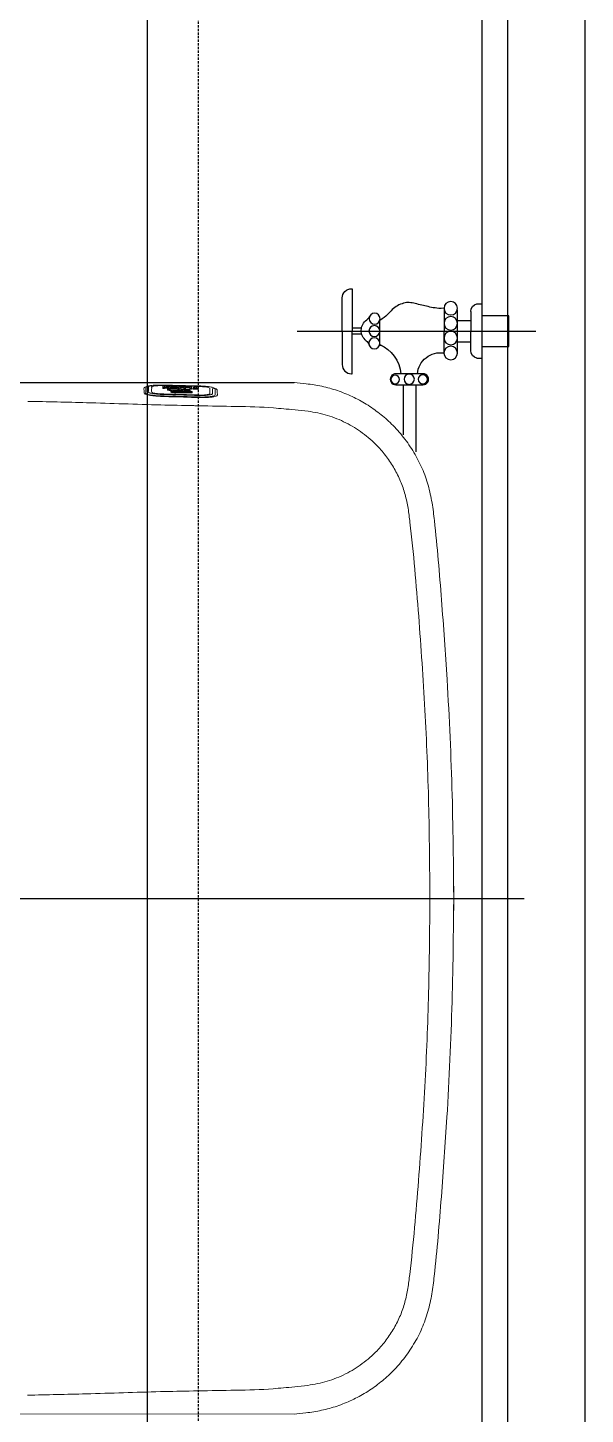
# Model space of a CAD drawing. Header units: millimetres. Extents: x 18456 to 179493, y -203649 to 469211.
# Drawn here: x 110198 to 110414, y -36406 to -35868 of the extents above; entities that cross this region are included whole.
import ezdxf

# ---------------------------------------------------------------- set-up
doc = ezdxf.new("R2010")
doc.units = ezdxf.units.MM
doc.linetypes.add('X-평면도(기본형)$0$HID', pattern=[2.8, 1.8, -1])
for name, color, linetype, true_color in [('X-평면도(기본형)$0$FIN', 9, 'Continuous', 0x808080), ('X-평면도(기본형)$0$FUR', 6, 'Continuous', 0xff00ff), ('X-평면도(기본형)$0$MC', 7, 'Continuous', 0x7f7fff), ('X-평면도(기본형)$0$TIL', 5, 'Continuous', 0x0000ff), ('X-평면도(기본형)$0$W1', 2, 'Continuous', 0xffff00)]:
    doc.layers.add(name, color=color, linetype=linetype, true_color=true_color)

# ---------------------------------------------------------------- blocks, each defined once
blk = doc.blocks.new('X-평면도(기본형)$0$IW990')
at = {"layer": 'X-평면도(기본형)$0$FUR', "linetype": 'Continuous', "lineweight": 15}
for p, q in [((238356.32, 46380.14), (238645.63, 46380.22)), ((238587.68, 45984.49), (238587.48, 45984.3)), ((238588.05, 45984.59), (238588.05, 45984.31)), ((238588.35, 45984.54), (238588.05, 45984.31)), ((238595.37, 45982.53), (238594.72, 45982.51)), ((238594.72, 45982.51), (238594.72, 45982.16)), ((238595.37, 45982.17), (238594.72, 45982.16)), ((238594.72, 45981.65), (238595.37, 45981.66)), ((238595.37, 45982.53), (238595.37, 45982.17)), ((238596.91, 45982.36), (238595.37, 45982.32)), ((238595.37, 45981.97), (238595.37, 45982.17)), ((238595.37, 45981.66), (238595.37, 45981.89)), ((238596.49, 45982.65), (238596.49, 45983.01)), ((238596.91, 45982.57), (238596.91, 45982.21)), ((238596.91, 45982.21), (238597.56, 45982.22)), ((238596.91, 45982), (238596.91, 45982.21)), ((238596.91, 45981.92), (238596.91, 45981.7)), ((238596.91, 45981.7), (238597.56, 45981.71)), ((238597.56, 45982.58), (238597.56, 45982.22)), ((238597.8, 45983.82), (238597.8, 45983.46)), ((238598, 45981.86), (238598, 45982.22)), ((238598.12, 45982.21), (238598.12, 45982.57)), ((238598.12, 45982.21), (238598.19, 45982.22)), ((238598.12, 45982.21), (238598.31, 45982.14)), ((238598.19, 45982.58), (238598.19, 45982.22)), ((238598.31, 45982.14), (238598.41, 45982.15)), ((238598.63, 45982.98), (238598.63, 45983.03)), ((238598.9, 45983.48), (238598.9, 45983.12)), ((238598.96, 45982.18), (238598.96, 45982.04)), ((238600.07, 45982.18), (238600.07, 45981.87)), ((238600.17, 45981.88), (238600.07, 45981.87)), ((238600.17, 45982.15), (238600.17, 45981.88)), ((238600.35, 45981.81), (238600.17, 45981.88)), ((238600.26, 45982.51), (238600.26, 45982.15)), ((238600.35, 45982.17), (238600.26, 45982.2)), ((238600.29, 45981.8), (238600.35, 45981.81)), ((238600.35, 45982.17), (238600.35, 45981.81)), ((238600.76, 45982.66), (238600.76, 45982.3)), ((238601.41, 45982.32), (238600.76, 45982.3)), ((238601.41, 45982.68), (238601.41, 45982.32)), ((238603.57, 45982.73), (238602.92, 45982.72)), ((238602.92, 45982.72), (238602.92, 45982.36)), ((238603.57, 45982.37), (238602.92, 45982.36)), ((238602.92, 45982.36), (238602.92, 45982.31)), ((238602.92, 45982.26), (238602.92, 45982.22)), ((238603.07, 45982.8), (238603.07, 45983.17)), ((238604.28, 45983.28), (238603.18, 45983.25)), ((238603.18, 45983.25), (238603.18, 45982.89)), ((238604.28, 45982.92), (238603.18, 45982.89)), ((238603.33, 45983.69), (238603.33, 45983.33)), ((238603.4, 45983.32), (238603.33, 45983.33)), ((238603.4, 45983.69), (238603.4, 45983.32)), ((238603.57, 45982.37), (238603.57, 45982.73)), ((238605.22, 45982.33), (238603.7, 45982.29)), ((238603.7, 45982.29), (238603.7, 45981.94)), ((238603.7, 45981.94), (238603.7, 45981.86)), ((238604.28, 45983.28), (238604.28, 45982.92)), ((238605.87, 45982.79), (238605.22, 45982.78)), ((238605.22, 45982.78), (238605.22, 45982.42)), ((238605.87, 45982.43), (238605.22, 45982.42)), ((238605.87, 45982.79), (238605.87, 45982.79)), ((238605.87, 45982.79), (238605.87, 45982.43)), ((238606.13, 45984.1), (238606.13, 45983.74)), ((238608.44, 45982.86), (238606.34, 45982.81)), ((238606.34, 45982.81), (238606.34, 45982.45)), ((238606.34, 45982.37), (238606.34, 45982.45)), ((238606.45, 45982.37), (238606.45, 45982.23)), ((238606.45, 45982.15), (238606.45, 45982.23)), ((238607.79, 45982.26), (238607.79, 45982.4)), ((238607.79, 45982.19), (238607.79, 45981.96)), ((238607.79, 45981.96), (238608.44, 45981.98)), ((238608.44, 45982.86), (238608.44, 45982.5)), ((238612.73, 45982.22), (238612.92, 45982.4)), ((238614.42, 45982.24), (238614.6, 45982.45)), ((238615.57, 45982.81), (238615.79, 45982.98)), ((238356.34, 45980.36), (238645.66, 45980.32)), ((238356.43, 45980.14), (238645.75, 45980.22))]:
    blk.add_line(p, q, dxfattribs=at)
at = {"layer": 'X-평면도(기본형)$0$FUR', "color": 1, "ltscale": 30, "true_color": 0xff0000}
blk.add_line((237991.89, 46180.28), (238734.95, 46180.28), dxfattribs=at)
at = {"layer": 'X-평면도(기본형)$0$FUR'}
for p, q in [((238692.86, 45981.03), (238692.85, 46007.11)), ((238688.03, 46000.41), (238688.04, 45981.03)), ((238685.17, 45981.03), (238695.62, 45981.03)), ((238667.93, 45976.81), (238668.18, 45976.81)), ((238668.18, 45976.81), (238668.18, 45972.25)), ((238695.62, 45976.82), (238685.17, 45976.81)), ((238664.32, 45968.65), (238664.32, 45973.2)), ((238668.18, 45972.25), (238668.18, 45960.3)), ((238716.59, 45970.77), (238718.67, 45970.77)), ((238664.33, 45960.3), (238664.32, 45968.65)), ((238678.88, 45965.42), (238678.88, 45956.13)), ((238703.81, 45951.38), (238703.8, 45968.74)), ((238714.16, 45964.57), (238709.03, 45964.57)), ((238714.16, 45967.82), (238714.16, 45960.24)), ((238718.68, 45966.27), (238728.89, 45966.27)), ((238728.89, 45966.27), (238728.9, 45954.35)), ((238664.33, 45960.3), (238664.33, 45951.95)), ((238671.9, 45961.48), (238668.18, 45961.48)), ((238668.19, 45948.34), (238668.18, 45960.3)), ((238714.16, 45952.66), (238714.16, 45960.24)), ((238671.76, 45959.12), (238668.18, 45959.12)), ((238714.16, 45956.21), (238709.03, 45956.2)), ((238728.9, 45954.35), (238718.68, 45954.34)), ((238664.33, 45951.95), (238664.33, 45947.39)), ((238716.6, 45949.71), (238718.68, 45949.71)), ((238667.93, 45943.79), (238668.19, 45943.79)), ((238668.19, 45943.79), (238668.19, 45948.34))]:
    blk.add_line(p, q, dxfattribs=at)
at = {"layer": 'X-평면도(기본형)$0$FUR', "ltscale": 30}
blk.add_line((238646.8, 45960.31), (238739.4, 45960.31), dxfattribs=at)
at = {"layer": 'X-평면도(기본형)$0$FUR', "linetype": 'Continuous', "lineweight": 15}
for points in [[(238598.65, 45981.88), (238598.65, 45981.88), (238598.68, 45981.9), (238598.77, 45981.92), (238598.96, 45981.95), (238599.21, 45981.97), (238599.76, 45982.02), (238600.04, 45982.06), (238600.2, 45982.1), (238600.26, 45982.15), (238600.21, 45982.19), (238600.05, 45982.23), (238599.81, 45982.26), (238599.5, 45982.27), (238598.99, 45982.27), (238598.35, 45982.23), (238598.19, 45982.22)], [(238602.92, 45982.16), (238602.92, 45982.11), (238602.92, 45982.09), (238602.92, 45982.08), (238602.92, 45982.06), (238602.86, 45981.98), (238602.76, 45981.95), (238602.62, 45981.92), (238602.43, 45981.9), (238602.23, 45981.89), (238601.93, 45981.89), (238601.74, 45981.9), (238601.6, 45981.91), (238601.48, 45981.95), (238601.41, 45982.01)]]:
    blk.add_lwpolyline(points, dxfattribs=at)
at = {"layer": 'X-평면도(기본형)$0$FUR'}
blk.add_lwpolyline([(238709.03, 45968.74), (238709.03, 45968.17), (238709.03, 45951.97)], dxfattribs=at)
for centre, radius in [((238690.32, 45978.89), 2), ((238695.59, 45978.94), 1.77), ((238684.87, 45978.98), 1.67), ((238706.41, 45968.74), 2.61), ((238676.78, 45964.98), 2.15), ((238706.42, 45962.94), 2.61), ((238676.78, 45960.23), 2.11), ((238706.42, 45957.23), 2.61), ((238676.87, 45955.43), 2.14), ((238706.42, 45951.38), 2.61)]:
    blk.add_circle(centre, radius, dxfattribs=at)
at = {"layer": 'X-평면도(기본형)$0$FUR', "linetype": 'Continuous', "lineweight": 15}
blk.add_arc((238614.59, 45982.94), 0.497, 271.3257, 359.6792, dxfattribs=at)
at = {"layer": 'X-평면도(기본형)$0$FUR', "extrusion": (0, 0, -1)}
for centre, radius, start, end in [((-238685.08, 45978.92), 2.11, 267.5787, 92.3885), ((-238695.71, 45978.92), 2.11, 87.5787, 272.3885), ((-238667.93, 45973.21), 3.6, 359.9836, 89.9836)]:
    blk.add_arc(centre, radius, start, end, dxfattribs=at)
at = {"layer": 'X-평면도(기본형)$0$FUR'}
for centre, radius, start, end in [((238673.2, 45978.15), 13.94, 294.0278, 354.487), ((238702.39, 45977.55), 8.93, 184.6907, 278.5254), ((238717.16, 45967.82), 3, 100.9699, 180.0164), ((238671.81, 45966.35), 3, 307.4159, 344.5649), ((238679.18, 45966.31), 0.601, 209.0093, 303.3256), ((238676.66, 45960.02), 4.98, 127.4159, 235.3859), ((238672.12, 45953.45), 3, 22.6575, 55.3859), ((238717.17, 45952.66), 3, 180.0164, 259.0628), ((238667.93, 45947.39), 3.6, 180.0164, 270.0164)]:
    blk.add_arc(centre, radius, start, end, dxfattribs=at)
at = {"layer": 'X-평면도(기본형)$0$FUR', "linetype": 'Continuous', "lineweight": 15}
for points, knots in [([(238707.62, 46175.48), (238707.48, 46190.43, 0), (238707.21, 46220.32, 0), (238705.37, 46260.49, 0), (238702.83, 46295.96, 0), (238700.96, 46318.81, 0), (238699.18, 46333.65, 0), (238697.7, 46340.45, 0), (238695.39, 46347.04, 0), (238692.14, 46353.25, 0), (238688.15, 46359.04, 0), (238683.63, 46364.09, 0), (238678.74, 46368.37, 0), (238673.62, 46371.94, 0), (238668.14, 46374.91, 0), (238662.35, 46377.23, 0), (238656.35, 46378.91, 0), (238650.73, 46379.75, 0), (238647.15, 46380.1, 0), (238645.63, 46380.22, 0)], [0, 0, 0, 0, 0.0952782, 0.1905564, 0.2562525, 0.3219487, 0.3367094, 0.3514838, 0.3661826, 0.3810752, 0.3960284, 0.4109212, 0.424131, 0.4373829, 0.4505928, 0.4638002, 0.4770496, 0.4902568, 0.4999552, 0.4999552, 0.4999552, 0.4999552]), ([(238606.59, 46371.27), (238602.34, 46371.35, 0), (238588.46, 46371.63, 0), (238566.99, 46372.39, 0), (238549.79, 46372.75, 0), (238542.2, 46372.9, 0)], [0, 0, 0, 0, 0.197592, 0.645954, 1, 1, 1, 1]), ([(238641.54, 46370.04), (238640.2, 46370.17, 0), (238634.04, 46370.76, 0), (238622.98, 46371.01, 0), (238612.66, 46371.14, 0), (238607.2, 46371.26, 0), (238606.59, 46371.27, 0)], [0, 0, 0, 0, 0.115482, 0.531369, 0.947807, 1, 1, 1, 1]), ([(238698.33, 46180.24), (238698.23, 46192.42, 0), (238698.03, 46216.78, 0), (238696.52, 46253.29, 0), (238694.02, 46289.73, 0), (238691.77, 46315.81, 0), (238689.85, 46331.51, 0), (238688.72, 46336.84, 0), (238686.97, 46342.03, 0), (238684.5, 46346.94, 0), (238681.46, 46351.55, 0), (238677.44, 46356.29, 0), (238672.21, 46360.85, 0), (238665.69, 46364.86, 0), (238658.55, 46367.73, 0), (238650.08, 46369.43, 0), (238644.03, 46369.82, 0), (238641.54, 46370.04, 0)], [0, 0, 0, 0, 0.165801, 0.331607, 0.497398, 0.663183, 0.687934, 0.712702, 0.737346, 0.762467, 0.787683, 0.812808, 0.847589, 0.88237, 0.917375, 0.952378, 1, 1, 1, 1]), ([(238698.33, 46180.24), (238698.24, 46168.05, 0), (238698.05, 46143.69, 0), (238696.56, 46107.18, 0), (238694.08, 46070.74, 0), (238691.85, 46044.66, 0), (238689.94, 46028.96, 0), (238688.81, 46023.62, 0), (238687.06, 46018.43, 0), (238684.59, 46013.53, 0), (238681.56, 46008.92, 0), (238677.54, 46004.18, 0), (238672.32, 45999.61, 0), (238665.8, 45995.6, 0), (238658.66, 45992.72, 0), (238650.19, 45991.01, 0), (238644.14, 45990.62, 0), (238641.65, 45990.4, 0)], [0, 0, 0, 0, 0.165801, 0.331607, 0.497398, 0.663183, 0.687934, 0.712702, 0.737346, 0.762467, 0.787683, 0.812808, 0.847589, 0.88237, 0.917375, 0.952378, 1, 1, 1, 1]), ([(238707.61, 46184.99), (238707.49, 46170.05, 0), (238707.24, 46140.15, 0), (238705.42, 46099.98, 0), (238702.9, 46064.51, 0), (238701.04, 46041.66, 0), (238699.27, 46026.82, 0), (238697.79, 46020.02, 0), (238695.48, 46013.43, 0), (238692.24, 46007.22, 0), (238688.25, 46001.42, 0), (238683.74, 45996.37, 0), (238678.85, 45992.09, 0), (238673.73, 45988.52, 0), (238668.25, 45985.54, 0), (238662.47, 45983.22, 0), (238656.46, 45981.53, 0), (238650.84, 45980.7, 0), (238647.26, 45980.34, 0), (238645.75, 45980.22, 0)], [0, 0, 0, 0, 0.0952782, 0.1905564, 0.2562525, 0.3219487, 0.3367094, 0.3514838, 0.3661826, 0.3810752, 0.3960284, 0.4109212, 0.424131, 0.4373829, 0.4505928, 0.4638002, 0.4770496, 0.4902568, 0.4999552, 0.4999552, 0.4999552, 0.4999552]), ([(238606.7, 45989.15), (238602.45, 45989.07, 0), (238588.57, 45988.78, 0), (238567.1, 45988.01, 0), (238549.9, 45987.64, 0), (238542.31, 45987.48, 0)], [0, 0, 0, 0, 0.197592, 0.645954, 1, 1, 1, 1]), ([(238641.65, 45990.4), (238640.31, 45990.27, 0), (238634.15, 45989.68, 0), (238623.09, 45989.43, 0), (238612.77, 45989.29, 0), (238607.31, 45989.17, 0), (238606.7, 45989.15, 0)], [0, 0, 0, 0, 0.115482, 0.531369, 0.947807, 1, 1, 1, 1]), ([(238587.48, 45984.3), (238587.48, 45984.03, 0), (238587.48, 45983.54, 0), (238587.46, 45982.85, 0), (238587.15, 45982.37, 0), (238587.66, 45982.14, 0), (238587.75, 45982.1, 0)], [0, 0, 0, 0, 0.336667, 0.636336, 0.935555, 1, 1, 1, 1]), ([(238615.79, 45982.98), (238615.76, 45983.31, 0), (238615.72, 45983.84, 0), (238615.95, 45984.62, 0), (238615.98, 45985.2, 0), (238615.01, 45985.63, 0), (238613.49, 45985.88, 0), (238611.46, 45986.03, 0), (238607.76, 45986.02, 0), (238603.76, 45985.83, 0), (238599.48, 45985.74, 0), (238596.28, 45985.66, 0), (238593.33, 45985.55, 0), (238590.78, 45985.33, 0), (238588.98, 45985.03, 0), (238587.88, 45984.73, 0), (238587.73, 45984.55, 0), (238587.68, 45984.49, 0)], [0, 0, 0, 0, 0.140549, 0.227945, 0.314769, 0.362904, 0.410473, 0.458166, 0.505862, 0.635142, 0.700098, 0.765029, 0.829363, 0.877849, 0.926814, 0.975841, 1, 1, 1, 1]), ([(238587.75, 45982.1), (238587.81, 45982.04, 0), (238587.89, 45981.96, 0), (238588.25, 45981.9, 0), (238588.35, 45981.89, 0)], [0, 0, 0, 0, 0.73811, 1, 1, 1, 1]), ([(238588.05, 45984.31), (238588.07, 45983.96, 0), (238588.11, 45983.26, 0), (238588.15, 45982.63, 0), (238588.17, 45982.31, 0)], [0, 0, 0, 0, 0.499997, 1, 1, 1, 1]), ([(238588.5, 45981.78), (238588.44, 45981.82, 0), (238588.33, 45981.87, 0), (238588.31, 45981.94, 0), (238588.31, 45981.96, 0)], [0, 0, 0, 0, 0.68711, 1, 1, 1, 1]), ([(238594.38, 45985.37), (238593.54, 45985.34, 0), (238591.85, 45985.27, 0), (238589.79, 45985, 0), (238588.55, 45984.74, 0), (238588.39, 45984.58, 0), (238588.35, 45984.54, 0)], [0, 0, 0, 0, 0.297526, 0.594755, 0.892017, 1, 1, 1, 1]), ([(238588.83, 45981.68), (238588.86, 45981.65, 0), (238588.96, 45981.56, 0), (238589.5, 45981.43, 0), (238590.4, 45981.3, 0), (238591.57, 45981.21, 0), (238592.92, 45981.17, 0), (238594.99, 45981.17, 0), (238597.68, 45981.25, 0), (238601.6, 45981.33, 0), (238605.4, 45981.43, 0), (238608.61, 45981.48, 0), (238610.57, 45981.57, 0), (238611.92, 45981.69, 0), (238613.07, 45981.85, 0), (238613.96, 45982.03, 0), (238614.27, 45982.17, 0), (238614.42, 45982.24, 0)], [0, 0, 0, 0, 0.021472, 0.069883, 0.118172, 0.166599, 0.215054, 0.263407, 0.372989, 0.482571, 0.654772, 0.752596, 0.801819, 0.851251, 0.900832, 0.950455, 1, 1, 1, 1]), ([(238614.1, 45982.43), (238614.03, 45982.97, 0), (238613.94, 45983.64, 0), (238614.05, 45984.46, 0), (238613.86, 45984.75, 0), (238613.29, 45984.94, 0), (238612.41, 45985.1, 0), (238611.25, 45985.2, 0), (238609.91, 45985.25, 0), (238605.17, 45985.15, 0), (238600.78, 45984.98, 0), (238596.07, 45984.85, 0), (238594.66, 45984.82, 0), (238592.94, 45984.74, 0), (238591.64, 45984.62, 0), (238590.54, 45984.46, 0), (238589.7, 45984.26, 0), (238589.16, 45984.05, 0), (238589.09, 45983.9, 0), (238589.06, 45983.83, 0)], [0, 0, 0, 0, 0.251967, 0.31496, 0.346355, 0.377645, 0.409025, 0.440539, 0.471925, 0.503138, 0.751994, 0.762778, 0.814208, 0.845195, 0.876184, 0.907124, 0.938005, 0.968915, 1, 1, 1, 1]), ([(238589.06, 45983.83), (238589.14, 45983.28, 0), (238589.23, 45982.59, 0), (238589.1, 45981.89, 0), (238589.31, 45981.65, 0), (238589.77, 45981.5, 0), (238590.27, 45981.44, 0), (238590.46, 45981.41, 0)], [0, 0, 0, 0, 0.634318, 0.792901, 0.871956, 0.95071, 1, 1, 1, 1]), ([(238590.4, 45983.86), (238590.37, 45983.35, 0), (238590.35, 45982.75, 0), (238590.42, 45982.12, 0), (238590.32, 45981.92, 0), (238590.48, 45981.8, 0), (238590.55, 45981.75, 0)], [0, 0, 0, 0, 0.694895, 0.810714, 0.927223, 1, 1, 1, 1]), ([(238612.92, 45982.4), (238612.93, 45982.88, 0), (238612.93, 45983.44, 0), (238612.93, 45984.13, 0), (238612.93, 45984.39, 0), (238612.92, 45984.64, 0), (238612.33, 45984.83, 0), (238611.47, 45984.96, 0), (238610.34, 45985.04, 0), (238608.5, 45985.04, 0), (238606.1, 45984.93, 0), (238602.61, 45984.84, 0), (238599.51, 45984.75, 0), (238596.81, 45984.67, 0), (238595.07, 45984.63, 0), (238593.44, 45984.58, 0), (238592.1, 45984.43, 0), (238591.15, 45984.26, 0), (238590.52, 45984.07, 0), (238590.44, 45983.93, 0), (238590.4, 45983.86, 0)], [0, 0, 0, 0, 0.246296, 0.287347, 0.328397, 0.369477, 0.400719, 0.43196, 0.463206, 0.494467, 0.564951, 0.635467, 0.746277, 0.788251, 0.830225, 0.871918, 0.903869, 0.935866, 0.967869, 1, 1, 1, 1]), ([(238590.55, 45981.75), (238590.57, 45981.72, 0), (238590.63, 45981.64, 0), (238591.11, 45981.55, 0), (238591.68, 45981.48, 0), (238592.18, 45981.44, 0), (238592.75, 45981.41, 0), (238593.56, 45981.38, 0), (238597.68, 45981.43, 0), (238602.11, 45981.56, 0), (238606.72, 45981.67, 0), (238608.43, 45981.71, 0), (238610.03, 45981.77, 0), (238611.3, 45981.9, 0), (238612.23, 45982.04, 0), (238612.56, 45982.16, 0), (238612.73, 45982.22, 0)], [0, 0, 0, 0, 0.024625, 0.076127, 0.102062, 0.12785, 0.153726, 0.179583, 0.23099, 0.641374, 0.709771, 0.778576, 0.846183, 0.897442, 0.94871, 1, 1, 1, 1]), ([(238608.54, 45985.79), (238606.18, 45985.72, 0), (238601.46, 45985.57, 0), (238596.74, 45985.44, 0), (238594.38, 45985.37, 0)], [0, 0, 0, 0, 0.500001, 1, 1, 1, 1]), ([(238594.72, 45982.16), (238594.72, 45982.09, 0), (238594.72, 45981.97, 0), (238594.72, 45981.8, 0), (238594.72, 45981.7, 0), (238594.72, 45981.65, 0)], [0, 0, 0, 0, 0.3809018, 0.6904513, 1, 1, 1, 1]), ([(238596.91, 45982), (238596.65, 45982, 0), (238596.14, 45981.98, 0), (238595.63, 45981.97, 0), (238595.37, 45981.97, 0)], [0, 0, 0, 0, 0.500011, 1, 1, 1, 1]), ([(238595.37, 45981.89), (238595.63, 45981.89, 0), (238596.14, 45981.9, 0), (238596.65, 45981.92, 0), (238596.91, 45981.92, 0)], [0, 0, 0, 0, 0.499989, 1, 1, 1, 1]), ([(238598.63, 45982.98), (238598.33, 45982.97, 0), (238597.81, 45982.96, 0), (238597.16, 45982.89, 0), (238596.74, 45982.8, 0), (238596.5, 45982.71, 0), (238596.46, 45982.63, 0), (238596.59, 45982.55, 0), (238596.89, 45982.5, 0), (238597.25, 45982.48, 0), (238597.76, 45982.46, 0), (238598.16, 45982.46, 0), (238598.49, 45982.46, 0), (238598.53, 45982.46, 0)], [0, 0, 0, 0, 0.145434, 0.248921, 0.352683, 0.452508, 0.562776, 0.637178, 0.711784, 0.805443, 0.84477, 0.978837, 1, 1, 1, 1]), ([(238598.01, 45983.31), (238597.91, 45983.31, 0), (238597.6, 45983.3, 0), (238597.14, 45983.24, 0), (238596.74, 45983.16, 0), (238596.51, 45983.08, 0), (238596.51, 45983.03, 0), (238596.51, 45983.01, 0)], [0, 0, 0, 0, 0.11231, 0.357403, 0.603092, 0.840918, 1, 1, 1, 1]), ([(238597.56, 45981.71), (238597.56, 45981.77, 0), (238597.56, 45981.89, 0), (238597.56, 45982.06, 0), (238597.56, 45982.17, 0), (238597.56, 45982.22, 0)], [0, 0, 0, 0, 0.380867, 0.690435, 1, 1, 1, 1]), ([(238600.8, 45984.14), (238600.35, 45984.13, 0), (238599.75, 45984.13, 0), (238599.02, 45984.12, 0), (238598.64, 45984.1, 0), (238598.34, 45984.07, 0), (238598.13, 45984.03, 0), (238597.91, 45983.94, 0), (238597.85, 45983.88, 0), (238597.8, 45983.82, 0)], [0, 0, 0, 0, 0.327909, 0.439384, 0.522313, 0.602078, 0.682646, 0.742554, 1, 1, 1, 1]), ([(238600.8, 45983.77), (238600.35, 45983.77, 0), (238599.75, 45983.77, 0), (238599.02, 45983.76, 0), (238598.64, 45983.74, 0), (238598.34, 45983.71, 0), (238598.13, 45983.67, 0), (238597.91, 45983.58, 0), (238597.85, 45983.52, 0), (238597.8, 45983.46, 0)], [0, 0, 0, 0, 0.327913, 0.43939, 0.522312, 0.602091, 0.682655, 0.742557, 1, 1, 1, 1]), ([(238597.8, 45983.46), (238597.84, 45983.43, 0), (238597.95, 45983.35, 0), (238598.16, 45983.22, 0), (238598.26, 45983.1, 0), (238598.39, 45983.04, 0), (238598.46, 45983.03, 0), (238598.55, 45983.03, 0), (238598.65, 45983.03, 0), (238598.75, 45983.03, 0), (238598.84, 45983.04, 0), (238598.91, 45983.06, 0), (238598.95, 45983.07, 0), (238598.96, 45983.08, 0), (238598.92, 45983.12, 0), (238598.72, 45983.25, 0), (238598.54, 45983.38, 0), (238598.41, 45983.48, 0)], [0, 0, 0, 0, 0.090176, 0.263427, 0.436679, 0.451975, 0.467276, 0.482459, 0.497495, 0.512475, 0.527497, 0.54265, 0.557968, 0.57341, 0.578442, 0.668618, 1, 1, 1, 1]), ([(238598.96, 45982.04), (238598.75, 45982.03, 0), (238598.44, 45982, 0), (238598.13, 45981.95, 0), (238597.99, 45981.89, 0), (238597.99, 45981.84, 0), (238598.12, 45981.79, 0), (238598.37, 45981.76, 0), (238598.73, 45981.74, 0), (238599.25, 45981.74, 0), (238599.82, 45981.76, 0), (238600.16, 45981.79, 0), (238600.29, 45981.8, 0)], [0, 0, 0, 0, 0.1479551, 0.222989, 0.2984513, 0.3904561, 0.4808155, 0.5617619, 0.6371347, 0.749936, 0.9049239, 1, 1, 1, 1]), ([(238598.12, 45982.29), (238598.08, 45982.28, 0), (238598, 45982.26, 0), (238598.01, 45982.23, 0), (238598.02, 45982.22, 0)], [0, 0, 0, 0, 0.534441, 1, 1, 1, 1]), ([(238598.41, 45983.48), (238598.45, 45983.52, 0), (238598.49, 45983.58, 0), (238598.65, 45983.63, 0), (238598.75, 45983.65, 0), (238598.87, 45983.66, 0), (238599.21, 45983.67, 0), (238599.8, 45983.68, 0), (238600.36, 45983.68, 0), (238600.65, 45983.68, 0)], [0, 0, 0, 0, 0.281085, 0.325829, 0.370589, 0.415011, 0.446755, 0.708698, 1, 1, 1, 1]), ([(238598.41, 45982.15), (238598.5, 45982.16, 0), (238598.73, 45982.18, 0), (238599.05, 45982.19, 0), (238599.32, 45982.19, 0), (238599.47, 45982.18, 0), (238599.57, 45982.17, 0), (238599.61, 45982.15, 0), (238599.6, 45982.14, 0), (238599.6, 45982.14, 0)], [0, 0, 0, 0, 0.2049054, 0.5141278, 0.6377456, 0.7624733, 0.8544872, 0.946617, 1, 1, 1, 1]), ([(238598.53, 45982.46), (238598.94, 45982.48, 0), (238599.85, 45982.51, 0), (238601.14, 45982.64, 0), (238602.29, 45982.83, 0), (238603.17, 45983.06, 0), (238603.32, 45983.24, 0), (238603.4, 45983.32, 0)], [0, 0, 0, 0, 0.1590834, 0.3509257, 0.5470119, 0.7751545, 1, 1, 1, 1]), ([(238603.33, 45983.33), (238603.22, 45983.3, 0), (238602.96, 45983.23, 0), (238602.09, 45983.13, 0), (238600.61, 45983.04, 0), (238599.37, 45983, 0), (238598.63, 45982.98, 0)], [0, 0, 0, 0, 0.113444, 0.2757, 0.574124, 1, 1, 1, 1]), ([(238600.07, 45981.87), (238599.94, 45981.86, 0), (238599.68, 45981.83, 0), (238599.31, 45981.82, 0), (238599.02, 45981.82, 0), (238598.84, 45981.83, 0), (238598.72, 45981.84, 0), (238598.68, 45981.85, 0), (238598.67, 45981.86, 0)], [0, 0, 0, 0, 0.261855, 0.54457, 0.686412, 0.807463, 0.903636, 1, 1, 1, 1]), ([(238598.9, 45983.48), (238598.88, 45983.5, 0), (238598.81, 45983.55, 0), (238598.74, 45983.6, 0), (238598.69, 45983.64, 0)], [0, 0, 0, 0, 0.330265, 1, 1, 1, 1]), ([(238603.33, 45983.69), (238603.22, 45983.66, 0), (238602.96, 45983.59, 0), (238602.09, 45983.49, 0), (238600.7, 45983.4, 0), (238599.54, 45983.37, 0), (238598.9, 45983.35, 0)], [0, 0, 0, 0, 0.119614, 0.290759, 0.605473, 1, 1, 1, 1]), ([(238599.6, 45982.13), (238599.59, 45982.12, 0), (238599.56, 45982.11, 0), (238599.43, 45982.08, 0), (238599.22, 45982.06, 0), (238599.04, 45982.05, 0), (238598.96, 45982.04, 0)], [0, 0, 0, 0, 0.156895, 0.313632, 0.697348, 1, 1, 1, 1]), ([(238600.25, 45982.51), (238600.25, 45982.52, 0), (238600.25, 45982.54, 0), (238600.19, 45982.56, 0), (238600.17, 45982.56, 0)], [0, 0, 0, 0, 0.770332, 1, 1, 1, 1]), ([(238600.65, 45983.68), (238600.9, 45983.68, 0), (238601.22, 45983.67, 0), (238601.57, 45983.67, 0), (238601.69, 45983.67, 0), (238601.75, 45983.67, 0), (238601.81, 45983.67, 0), (238601.88, 45983.67, 0), (238601.94, 45983.67, 0), (238602.01, 45983.67, 0), (238602.07, 45983.67, 0), (238602.15, 45983.67, 0), (238602.22, 45983.67, 0), (238602.28, 45983.67, 0), (238602.34, 45983.67, 0), (238602.41, 45983.67, 0), (238602.49, 45983.67, 0), (238602.55, 45983.67, 0), (238602.62, 45983.67, 0), (238602.68, 45983.67, 0), (238602.86, 45983.67, 0), (238603.54, 45983.67, 0), (238604.44, 45983.68, 0), (238605.21, 45983.69, 0), (238605.46, 45983.7, 0)], [0, 0, 0, 0, 0.161646, 0.202045, 0.222246, 0.23234, 0.242441, 0.262643, 0.27274, 0.282843, 0.303039, 0.313139, 0.333337, 0.343435, 0.353535, 0.373734, 0.383833, 0.404033, 0.414132, 0.424235, 0.444435, 0.525232, 0.848571, 1, 1, 1, 1]), ([(238600.76, 45982.3), (238600.76, 45982.25, 0), (238600.76, 45982.15, 0), (238600.76, 45982.05, 0), (238600.76, 45982, 0)], [0, 0, 0, 0, 0.499997, 1, 1, 1, 1]), ([(238600.76, 45982), (238600.77, 45981.98, 0), (238600.78, 45981.94, 0), (238600.92, 45981.88, 0), (238601.24, 45981.83, 0), (238601.62, 45981.81, 0), (238602.1, 45981.81, 0), (238602.58, 45981.82, 0), (238602.99, 45981.86, 0), (238603.24, 45981.9, 0), (238603.37, 45981.93, 0), (238603.45, 45981.95, 0), (238603.5, 45981.98, 0), (238603.54, 45982.01, 0), (238603.56, 45982.03, 0), (238603.57, 45982.05, 0), (238603.57, 45982.06, 0), (238603.57, 45982.07, 0)], [0, 0, 0, 0, 0.074479, 0.21329, 0.296678, 0.380232, 0.483182, 0.589423, 0.672015, 0.754973, 0.793288, 0.831575, 0.86984, 0.908085, 0.94632, 0.965424, 1, 1, 1, 1]), ([(238605.72, 45984.16), (238605.45, 45984.15, 0), (238604.66, 45984.13, 0), (238603, 45984.12, 0), (238601.64, 45984.13, 0), (238600.8, 45984.14, 0)], [0, 0, 0, 0, 0.159984, 0.480027, 1, 1, 1, 1]), ([(238605.72, 45983.8), (238605.45, 45983.79, 0), (238604.66, 45983.77, 0), (238603, 45983.76, 0), (238601.64, 45983.77, 0), (238600.8, 45983.77, 0)], [0, 0, 0, 0, 0.159984, 0.480027, 1, 1, 1, 1]), ([(238602.92, 45982.58), (238602.92, 45982.53, 0), (238602.93, 45982.45, 0), (238602.91, 45982.35, 0), (238602.77, 45982.3, 0), (238602.61, 45982.27, 0), (238602.38, 45982.25, 0), (238602.12, 45982.24, 0), (238601.88, 45982.25, 0), (238601.68, 45982.26, 0), (238601.53, 45982.28, 0), (238601.32, 45982.37, 0), (238601.41, 45982.46, 0), (238601.41, 45982.54, 0), (238601.41, 45982.54, 0)], [0, 0, 0, 0, 0.218979, 0.322855, 0.370214, 0.41804, 0.459511, 0.507463, 0.557608, 0.595852, 0.634017, 0.6944, 0.983671, 1, 1, 1, 1]), ([(238601.41, 45982.01), (238601.41, 45982.06, 0), (238601.41, 45982.16, 0), (238601.41, 45982.27, 0), (238601.41, 45982.32, 0)], [0, 0, 0, 0, 0.500002, 1, 1, 1, 1]), ([(238603.18, 45982.89), (238603.15, 45982.89, 0), (238603.11, 45982.89, 0), (238603.05, 45982.88, 0), (238603.01, 45982.88, 0), (238602.96, 45982.86, 0), (238602.98, 45982.84, 0), (238602.98, 45982.82, 0), (238603, 45982.81, 0), (238603.05, 45982.81, 0), (238603.11, 45982.8, 0), (238603.25, 45982.81, 0), (238603.69, 45982.82, 0), (238604.11, 45982.83, 0), (238604.44, 45982.84, 0)], [0, 0, 0, 0, 0.031635, 0.063241, 0.095098, 0.127641, 0.228679, 0.267141, 0.299619, 0.332105, 0.363922, 0.39626, 0.529472, 1, 1, 1, 1]), ([(238603.57, 45982.07), (238603.57, 45982.12, 0), (238603.57, 45982.22, 0), (238603.57, 45982.32, 0), (238603.57, 45982.37, 0)], [0, 0, 0, 0, 0.499998, 1, 1, 1, 1]), ([(238605.22, 45981.97), (238605.04, 45981.97, 0), (238604.53, 45981.96, 0), (238604.02, 45981.94, 0), (238603.7, 45981.94, 0)], [0, 0, 0, 0, 0.36256, 1, 1, 1, 1]), ([(238603.7, 45981.86), (238603.89, 45981.86, 0), (238604.25, 45981.87, 0), (238604.97, 45981.89, 0), (238605.51, 45981.9, 0), (238605.87, 45981.91, 0)], [0, 0, 0, 0, 0.254061, 0.508136, 1, 1, 1, 1]), ([(238605.46, 45983.7), (238605.23, 45983.58, 0), (238604.86, 45983.39, 0), (238604.46, 45983.14, 0), (238604.34, 45982.99, 0), (238604.28, 45982.92, 0)], [0, 0, 0, 0, 0.439156, 0.718829, 1, 1, 1, 1]), ([(238604.77, 45983.69), (238604.67, 45983.62, 0), (238604.45, 45983.49, 0), (238604.34, 45983.35, 0), (238604.28, 45983.28, 0)], [0, 0, 0, 0, 0.463516, 1, 1, 1, 1]), ([(238604.44, 45982.84), (238604.49, 45982.84, 0), (238604.58, 45982.85, 0), (238604.71, 45982.86, 0), (238604.81, 45982.88, 0), (238604.85, 45982.89, 0), (238604.86, 45982.9, 0), (238604.86, 45982.91, 0)], [0, 0, 0, 0, 0.227897, 0.4559, 0.683578, 0.913774, 1, 1, 1, 1]), ([(238604.86, 45982.91), (238604.9, 45982.96, 0), (238605.02, 45983.12, 0), (238605.44, 45983.39, 0), (238605.87, 45983.61, 0), (238606.08, 45983.71, 0)], [0, 0, 0, 0, 0.217203, 0.607197, 1, 1, 1, 1]), ([(238605.22, 45982.42), (238605.22, 45982.37, 0), (238605.22, 45982.26, 0), (238605.22, 45982.12, 0), (238605.22, 45982.02, 0), (238605.22, 45981.97, 0)], [0, 0, 0, 0, 0.344182, 0.672091, 1, 1, 1, 1]), ([(238606.07, 45984.13), (238606.04, 45984.14, 0), (238605.98, 45984.15, 0), (238605.85, 45984.16, 0), (238605.76, 45984.16, 0), (238605.72, 45984.16, 0)], [0, 0, 0, 0, 0.349612, 0.700078, 1, 1, 1, 1]), ([(238606.07, 45983.77), (238606.04, 45983.78, 0), (238605.98, 45983.79, 0), (238605.85, 45983.8, 0), (238605.76, 45983.8, 0), (238605.72, 45983.8, 0)], [0, 0, 0, 0, 0.3496097, 0.7000766, 1, 1, 1, 1]), ([(238605.87, 45981.91), (238605.87, 45981.96, 0), (238605.87, 45982.06, 0), (238605.87, 45982.24, 0), (238605.87, 45982.36, 0), (238605.87, 45982.43, 0)], [0, 0, 0, 0, 0.291822, 0.583644, 1, 1, 1, 1]), ([(238606.12, 45984.1), (238606.12, 45984.11, 0), (238606.13, 45984.12, 0), (238606.1, 45984.13, 0), (238606.07, 45984.13, 0), (238606.07, 45984.13, 0)], [0, 0, 0, 0, 0.219993, 0.892379, 1, 1, 1, 1]), ([(238606.08, 45983.71), (238606.1, 45983.72, 0), (238606.13, 45983.73, 0), (238606.13, 45983.75, 0), (238606.1, 45983.77, 0), (238606.07, 45983.77, 0), (238606.07, 45983.77, 0)], [0, 0, 0, 0, 0.252179, 0.59871, 0.944616, 1, 1, 1, 1]), ([(238608.44, 45982.5), (238608.26, 45982.5, 0), (238607.91, 45982.49, 0), (238607.21, 45982.47, 0), (238606.68, 45982.46, 0), (238606.34, 45982.45, 0)], [0, 0, 0, 0, 0.253212, 0.506409, 1, 1, 1, 1]), ([(238607.79, 45982.4), (238607.61, 45982.4, 0), (238607.13, 45982.39, 0), (238606.64, 45982.37, 0), (238606.34, 45982.37, 0)], [0, 0, 0, 0, 0.366434, 1, 1, 1, 1]), ([(238606.45, 45982.23), (238606.63, 45982.23, 0), (238607.07, 45982.25, 0), (238607.52, 45982.26, 0), (238607.79, 45982.26, 0)], [0, 0, 0, 0, 0.396737, 1, 1, 1, 1]), ([(238607.79, 45982.19), (238607.61, 45982.18, 0), (238607.17, 45982.17, 0), (238606.72, 45982.16, 0), (238606.45, 45982.15, 0)], [0, 0, 0, 0, 0.39674, 1, 1, 1, 1]), ([(238608.44, 45981.98), (238608.44, 45982.03, 0), (238608.44, 45982.13, 0), (238608.44, 45982.3, 0), (238608.44, 45982.43, 0), (238608.44, 45982.5, 0)], [0, 0, 0, 0, 0.281623, 0.563248, 1, 1, 1, 1]), ([(238614.97, 45985.04), (238614.87, 45985.16, 0), (238614.66, 45985.39, 0), (238613.18, 45985.66, 0), (238611.05, 45985.82, 0), (238609.37, 45985.8, 0), (238608.54, 45985.79, 0)], [0, 0, 0, 0, 0.249585, 0.500063, 0.750599, 1, 1, 1, 1]), ([(238614.88, 45982.51), (238614.86, 45982.47, 0), (238614.8, 45982.4, 0), (238614.75, 45982.38, 0), (238614.72, 45982.37, 0)], [0, 0, 0, 0, 0.555897, 1, 1, 1, 1]), ([(238614.88, 45982.51), (238615.08, 45982.56, 0), (238615.48, 45982.65, 0), (238615.54, 45982.75, 0), (238615.57, 45982.81, 0)], [0, 0, 0, 0, 0.474578, 1, 1, 1, 1]), ([(238615.08, 45982.94), (238615.06, 45983.27, 0), (238615.02, 45983.94, 0), (238614.99, 45984.67, 0), (238614.97, 45985.04, 0)], [0, 0, 0, 0, 0.499996, 1, 1, 1, 1])]:
    blk.add_open_spline(points, degree=3, knots=knots, dxfattribs=at)
at = {"layer": 'X-평면도(기본형)$0$FUR'}
blk.add_open_spline([(238703.81, 45951.38), (238702.07, 45951.48), (238700.43, 45951.34), (238697.47, 45950.75), (238695.31, 45950.16), (238692.61, 45949.57), (238690.32, 45949.03), (238688.21, 45949.31), (238685.59, 45950.29), (238683.75, 45951.86), (238681.78, 45953.83), (238680.27, 45955.34), (238678.88, 45956.13)], degree=3, dxfattribs=at)
blk = doc.blocks.new('X-평면도(기본형)$0$ba15001400')
at = {"layer": 'X-평면도(기본형)$0$FUR', "linetype": 'X-평면도(기본형)$0$HID', "ltscale": 0.5}
blk.add_line((0, 110), (1400, 110), dxfattribs=at)
at = {"layer": 'X-평면도(기본형)$0$FUR'}
blk.add_lwpolyline([(1400, 0), (1400, 130), (0, 130), (0, 0)], close=True, dxfattribs=at)
at = {"layer": 'X-평면도(기본형)$0$MC'}
blk.add_lwpolyline([(1400, 0), (1400, 300), (2300, 300), (2300, 1500), (1400, 1500), (0, 1500), (0, 0)], close=True, dxfattribs=at)
at = {"layer": 'X-평면도(기본형)$0$TIL'}
blk.add_line((600, 130), (600, 1490), dxfattribs=at)
at = {"layer": 'X-평면도(기본형)$0$FUR', "xscale": -1, "rotation": 90}
blk.add_blockref('X-평면도(기본형)$0$IW990', (46580.28, 238718.61), dxfattribs=at)

msp = doc.modelspace()

# ---------------------------------------------------------------- linework, layer by layer
at = {"layer": 'X-평면도(기본형)$0$FIN'}
msp.add_line((110384.38, -36615.57), (110384.38, -35195.57), dxfattribs=at)
at = {"layer": 'X-평면도(기본형)$0$W1'}
msp.add_line((110414.38, -36755.57), (110414.38, -35075.57), dxfattribs=at)

# ---------------------------------------------------------------- block references
at = {"rotation": 90.00000000000001}
msp.add_blockref('X-평면도(기본형)$0$ba15001400', (110374.38, -36605.57), dxfattribs=at)

doc.saveas('drawing.dxf')
